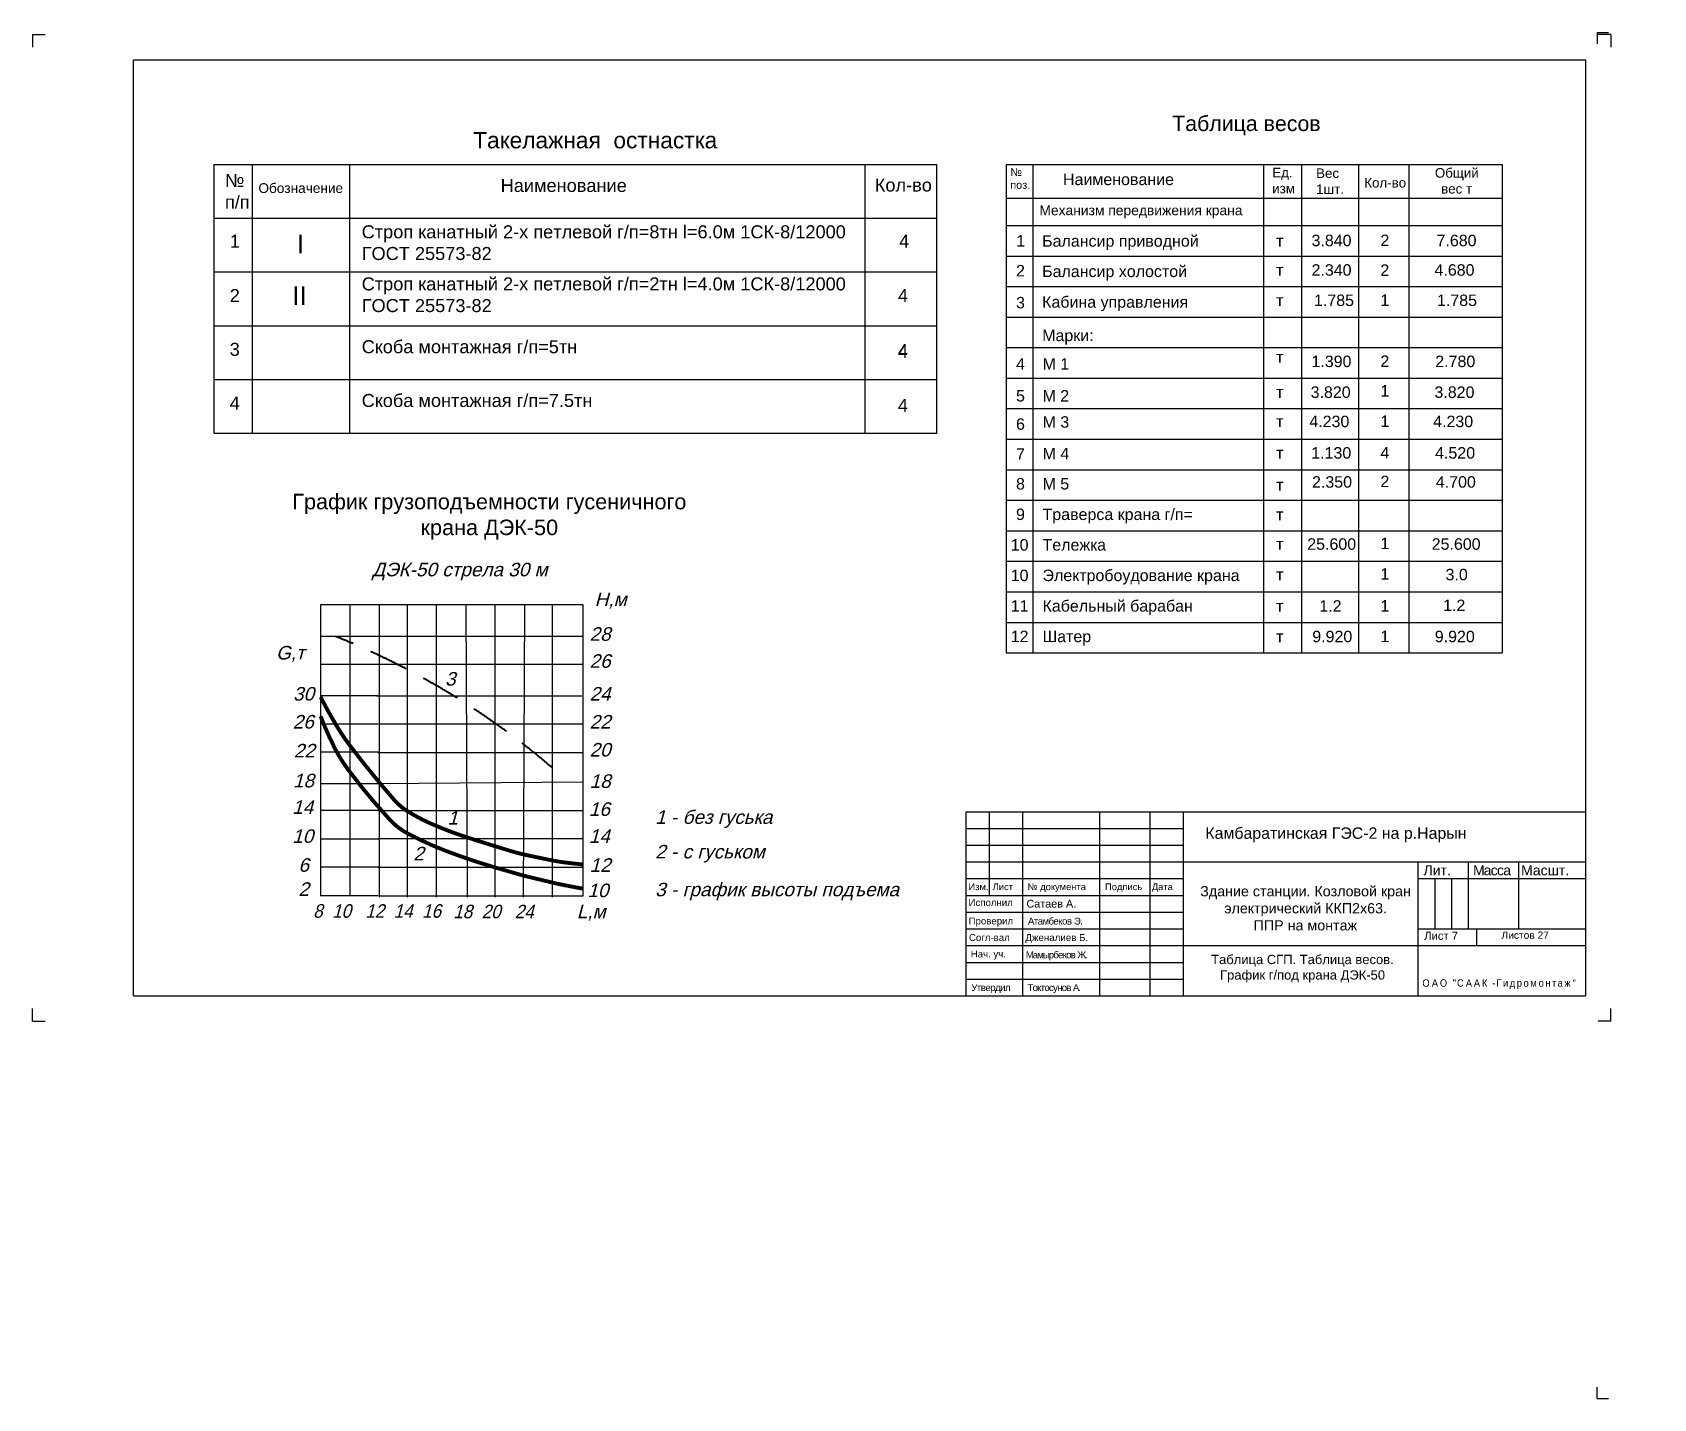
# Model space of a CAD drawing. Header units: millimetres. Extents: x 155577 to 993706, y -295114 to -113927.
# Drawn here: x 347573 to 399923, y -295114 to -251009 of the extents above; entities that cross this region are included whole.
import ezdxf

# ---------------------------------------------------------------- set-up
doc = ezdxf.new("R2010")
doc.units = ezdxf.units.MM
doc.linetypes.add('штриховая', pattern=[19.05, 12.7, -6.35])
doc.styles.add('rom', font='times.ttf')
doc.styles.get("Standard").update_dxf_attribs({"font": 'arial.ttf'})

# ---------------------------------------------------------------- blocks, each defined once
blk = doc.blocks.new('А4 альбом')
at = {"color": 4}
for p, q in [((367003, -112676), (367374, -112676)), ((367003, -112676), (367003, -113047)), ((413335, -112676), (412964, -112676)), ((413335, -112676), (412964, -112676)), ((413335, -112676), (413335, -113047)), ((413335, -112676), (413335, -113047)), ((367003, -141634), (367003, -141262)), ((413335, -141634), (413335, -141262)), ((367003, -141634), (367374, -141634)), ((413335, -141634), (412964, -141634))]:
    blk.add_line(p, q, dxfattribs=at)
for p, q in [((369973, -140891), (369973, -113419)), ((369973, -113419), (412593, -113419)), ((412593, -113419), (412593, -140891)), ((369973, -140891), (412593, -140891))]:
    blk.add_line(p, q)
blk = doc.blocks.new('GZ')
for p, q in [((22.801365, 23.424658), (8.750339, 23.424658)), ((8.750339, 23.424658), (8.750339, 3.287671)), ((10.685511, 23.424658), (10.685511, 3.287671)), ((12.70482, 3.287671), (12.70482, 23.424658)), ((14.724129, 23.424658), (14.808267, 3.287671)), ((16.743438, 3.287671), (16.743438, 23.424658)), ((18.762747, 23.424658), (18.678609, 3.287671)), ((20.697918, 3.287671), (20.697918, 23.424658)), ((22.801365, 3.390411), (22.801365, 23.424658)), ((8.666201, 21.267123), (22.801365, 21.267123)), ((22.801365, 19.315068), (8.666201, 19.315068)), ((8.582064, 17.157534), (22.717227, 17.157534)), ((22.801365, 15.205479), (8.750339, 15.205479)), ((8.666201, 13.253425), (22.801365, 13.253425)), ((22.801365, 11.19863), (8.666201, 11.09589)), ((8.666201, 9.246575), (22.801365, 9.246575)), ((22.801365, 7.294521), (8.666201, 7.294521)), ((8.666201, 5.342466), (22.801365, 5.342466)), ((8.750339, 3.390411), (22.801365, 3.390411))]:
    blk.add_line(p, q)
blk = doc.blocks.new('A4')
at = {"color": 4}
for p, q in [((839180.34, -1943.12), (839180.34, -1945.62)), ((839180.34, -1943.12), (839182.84, -1943.12)), ((839390.34, -1943.12), (839387.84, -1943.12)), ((839390.34, -1943.12), (839390.34, -1945.62)), ((839180.34, -2240.12), (839180.34, -2237.62)), ((839390.34, -2240.12), (839390.34, -2237.62)), ((839180.34, -2240.12), (839182.84, -2240.12)), ((839390.34, -2240.12), (839387.84, -2240.12))]:
    blk.add_line(p, q, dxfattribs=at)
for p, q in [((839200.34, -1948.12), (839200.34, -2235.12)), ((839200.34, -1948.12), (839385.34, -1948.12)), ((839385.34, -1948.12), (839385.34, -2235.12)), ((839385.34, -2235.12), (839200.34, -2235.12))]:
    blk.add_line(p, q)

msp = doc.modelspace()

# ---------------------------------------------------------------- linework, layer by layer
for p, q in [((353427.632, -255270.491), (353427.632, -263949.108)), ((353427.632, -255270.491), (376775.613, -255270.491)), ((354666.78, -255270.491), (354666.78, -263949.108)), ((357814.938, -255270.491), (357814.938, -263949.108)), ((374467.366, -260477.661), (374467.366, -255290.431)), ((376775.613, -260532.66), (376775.613, -255270.491)), ((379016.862, -255270.491), (395032.862, -255270.491)), ((379016.862, -255270.491), (379016.862, -271040.091)), ((379879.262, -255270.491), (379879.262, -271040.091)), ((387322.305, -255270.491), (387322.305, -271040.091)), ((388554.305, -255270.491), (388554.305, -271040.091)), ((390399.385, -255270.491), (390399.385, -271040.091)), ((392024.036, -255270.491), (392024.036, -271040.091)), ((395032.862, -255270.491), (395032.862, -271040.091)), ((379016.862, -256357.245), (395032.862, -256357.245)), ((353427.632, -257006.215), (376775.613, -257006.215)), ((353427.632, -257006.215), (376775.613, -257006.215)), ((379016.862, -257241.691), (395032.862, -257241.691)), ((379016.862, -258227.291), (395032.862, -258227.291)), ((353427.632, -258741.938), (376775.613, -258741.938)), ((357143.463, -258741.938), (376775.613, -258741.938)), ((379016.862, -259212.891), (395032.862, -259212.891)), ((353427.632, -260477.661), (376775.613, -260477.661)), ((353427.632, -260477.661), (376775.613, -260477.661)), ((353427.632, -260477.661), (376775.613, -260477.661)), ((353427.632, -260477.661), (376775.613, -260477.661)), ((353427.632, -260477.661), (376775.613, -260477.661)), ((357143.463, -260477.661), (376775.613, -260477.661)), ((357143.463, -260477.661), (376775.613, -260477.661)), ((374467.366, -263949.108), (374467.366, -260477.661)), ((376775.613, -263949.108), (376775.613, -260477.661)), ((379016.862, -260198.491), (395032.862, -260198.491)), ((379016.862, -261184.091), (395032.862, -261184.091)), ((353427.632, -262213.385), (376775.613, -262213.385)), ((353427.632, -262213.385), (376775.613, -262213.385)), ((353427.632, -262213.385), (376775.613, -262213.385)), ((357143.463, -262213.385), (376775.613, -262213.385)), ((379016.862, -262169.691), (395032.862, -262169.691)), ((379016.862, -263155.291), (395032.862, -263155.291)), ((353427.632, -263949.108), (376775.613, -263949.108)), ((379016.862, -264140.891), (395032.862, -264140.891)), ((379016.862, -265126.491), (395032.862, -265126.491)), ((379016.862, -266112.091), (395032.862, -266112.091)), ((379016.862, -266112.091), (395032.862, -266112.091)), ((379016.862, -267097.691), (395032.862, -267097.691)), ((379016.862, -267097.691), (395032.862, -267097.691)), ((379016.862, -267097.691), (395032.862, -267097.691)), ((379016.862, -268083.291), (395032.862, -268083.291)), ((379016.862, -269068.891), (395032.862, -269068.891)), ((379016.862, -269068.891), (395032.862, -269068.891)), ((358755.934, -269483.789), (356880.047, -269483.789)), ((356880.047, -269502.402), (356880.047, -278889.466)), ((357825.066, -269502.402), (357825.066, -278889.466)), ((379016.862, -270054.491), (395032.862, -270054.491)), ((379016.862, -270054.491), (395032.862, -270054.491)), ((379016.862, -270054.491), (395032.862, -270054.491)), ((379016.862, -270054.491), (395032.862, -270054.491)), ((379016.862, -270054.491), (395032.862, -270054.491)), ((379016.862, -270054.491), (395032.862, -270054.491)), ((358786.419, -270507.494), (356910.531, -270507.494)), ((379016.862, -271040.091), (395032.862, -271040.091)), ((379016.862, -271040.091), (395032.862, -271040.091)), ((379016.862, -271040.091), (395032.862, -271040.091)), ((379016.862, -271040.091), (395032.862, -271040.091)), ((358786.419, -271419.522), (356910.531, -271419.522)), ((358740.692, -272424.614), (356864.804, -272424.614)), ((358740.692, -273336.642), (356864.804, -273336.642)), ((358786.419, -274249.44), (356910.531, -274249.44)), ((358771.806, -275266.515), (356895.919, -275266.515)), ((358786.419, -276123), (356910.531, -276123)), ((377721.305, -282112.511), (377721.305, -276166.571)), ((377721.305, -276166.571), (397721.285, -276166.571)), ((378478.061, -278869.271), (378478.061, -276166.571)), ((379559.141, -282112.511), (379559.141, -276166.571)), ((382045.625, -282112.511), (382045.625, -276166.571)), ((383667.245, -282112.511), (383667.245, -276166.571)), ((384748.325, -282112.511), (384748.325, -276166.571)), ((397721.285, -276166.571), (397721.285, -282112.511)), ((377721.305, -276707.111), (384748.325, -276707.111)), ((358771.806, -277050.858), (356895.919, -277050.858)), ((377721.305, -277247.651), (384748.325, -277247.651)), ((358771.806, -277960.873), (356895.919, -277960.873)), ((377721.305, -277788.191), (397721.285, -277788.191)), ((377721.305, -277788.191), (397721.285, -277788.191)), ((392315.885, -277788.191), (392315.885, -282112.511)), ((393937.505, -277788.191), (393937.505, -279950.351)), ((395559.125, -277788.191), (395559.125, -279950.351)), ((377721.305, -278328.731), (384748.325, -278328.731)), ((392315.885, -278328.731), (397721.285, -278328.731)), ((392856.425, -278328.731), (392856.425, -279950.351)), ((393396.965, -278328.731), (393396.965, -279950.351)), ((356865.434, -278871.623), (358741.322, -278871.623)), ((377721.305, -278869.271), (384748.325, -278869.271)), ((377721.305, -278869.271), (384748.325, -278869.271)), ((377721.305, -279409.811), (384748.325, -279409.811)), ((377721.305, -279409.811), (384748.325, -279409.811)), ((377721.305, -279950.351), (384748.325, -279950.351)), ((392315.885, -279950.351), (397721.285, -279950.351)), ((394203.989, -279950.351), (394203.989, -280490.891)), ((377721.305, -280490.891), (397721.285, -280490.891)), ((377721.305, -281031.431), (384748.325, -281031.431)), ((377721.305, -281031.431), (384748.325, -281031.431)), ((377721.305, -281571.971), (384748.325, -281571.971))]:
    msp.add_line(p, q)
at = {"lineweight": 40, "const_width": 125}
for points in [[(356880.047, -272466.738, 0.017291), (357419.955, -273435.123, 0.026588), (357825.066, -274031.933, 0.017307), (359261.68, -275793.547, 0.072719), (359675.105, -276146.658, 0.036913), (360430.686, -276547.64, 0.025228), (361599.567, -276992.502, 0.004824), (363021.961, -277438.065, 0.017135), (363427.637, -277545.832, 0.00525), (363631.132, -277590.246, 0.001453), (364368.421, -277740.835, 0.016837), (364717.71, -277798.96, 0.009303), (365354.412, -277870.972)], [(356880.047, -273088.441, 0.027582), (357351.21, -274144.123, 0.041623), (357757.325, -274794.586, 0.026617), (359129.05, -276441.29, 0.083238), (359675.105, -276862.411, 0.029844), (360852.459, -277404.041, 0.02222), (362500.138, -277963.019, 0.000693), (363345.007, -278207.107, 0.007374), (363424.784, -278228.767, 0.003368), (363527.595, -278254.323, 0.000413), (364368.421, -278456.588, 0.009949), (364708.522, -278530.982, 0.005271), (365354.412, -278651.793)]]:
    msp.add_lwpolyline(points, format="xyb", dxfattribs=at)
at = {"linetype": 'штриховая', "lineweight": 40, "ltscale": 100}
msp.add_arc((348021.823, -293819.788), 25113.796, 49.3904232, 68.1661784, dxfattribs=at)

# ---------------------------------------------------------------- block references
for name, p, xscale, yscale, zscale in [('А4 альбом', (-56130.712, -127132.238), 1.100000000005821, 1.100000000005821, 1.1), ('GZ', (354666.272, -280467.3), 468.75, 468.75, 468.75)]:
    msp.add_blockref(name, p, dxfattribs=dict(xscale=xscale, yscale=yscale, zscale=zscale))
at = {"color": 4, "xscale": 148.5, "yscale": 148.5, "zscale": 148.5}
msp.add_blockref('A4', (-124220179.036, 37544.886), dxfattribs=at)

# ---------------------------------------------------------------- texts
at = {"oblique": 15}
for s, p in [('ДЭК-50 стрела 30 м', (358542.208, -268568.763)), ('H,м', (365727.226, -269529.219)), ('28', (365563.595, -270650.06)), ('G,т', (355438.496, -271252.751)), ('26', (365563.595, -271521.926)), ('3', (360897.578, -272096.983)), ('30', (355986.863, -272579.861)), ('24', (365563.595, -272579.888)), ('26', (355977.718, -273482.267)), ('22', (365563.595, -273483.194)), ('22', (356012.611, -274416.345)), ('20', (365563.595, -274386.5)), ('18', (355986.863, -275381.706)), ('18', (365565.695, -275398.559)), ('14', (355961.116, -276236.01)), ('16', (365539.948, -276301.881)), ('1', (360974.476, -276583.472)), ('1 - без гуська', (367681.65, -276560.098)), ('10', (355961.116, -277174.606)), ('14', (365539.948, -277173.747)), ('2', (359874.27, -277739.202)), ('2 - с гуськом', (367681.65, -277676.908)), ('6', (356162.278, -278107.849)), ('12', (365565.695, -278108.493)), ('2', (356162.278, -278884.113)), ('10', (365493.264, -278926.001)), ('3 - график высоты подъема', (367681.65, -278898.116)), ('L,м', (365149.736, -279606.919))]:
    msp.add_text(s, height=437.5, dxfattribs=at).set_placement(p)
at = {"oblique": 15, "width": 0.9}
for s, p in [('8  10   12  14  16 ', (356637.501, -279590.94)), ('18  20   24', (361161.411, -279608.16))]:
    msp.add_text(s, height=437.5, dxfattribs=at).set_placement(p)
at = {"lineweight": 40, "attachment_point": 1}
for s, insert, char_height, width in [('Таблица весов', (384379, -253700.107), 492.8, 7236.30002), ('Такелажная  остнастка', (361804.977, -254225.27), 525, 13125.16708), ('\\pi384.13;График грузоподъемности гусеничного \\P\\pi4525.7;крана ДЭК-50', (355581.479, -265904.998), 500, 13414.57681)]:
    msp.add_mtext(s, dxfattribs=dict(at, insert=insert, char_height=char_height, width=width))
at = {"attachment_point": 1}
for s, insert, char_height, width in [('{\\H0.67641x;№\\Pпоз.} ', (379152.332, -255390.406), 369.6, 688.38424), ('Ед.\\Pизм', (387608.982, -255379.875), 308, 697.22369), ('Вес\\P1шт.', (389025.984, -255400.235), 308, 697.22369), ('\\pi370.8;Общий \\P\\pi572.39;вес т', (392490.746, -255388.706), 308, 2108.06827), ('Обозначение', (354869.882, -255876.894), 315, 3110.59713), ('Наименование', (362693.545, -255739.482), 420, 6071.6985), ('Кол-во', (374774.728, -255726.002), 420, 6071.6985), ('Наименование', (380852.218, -255568.437), 369.6, 4441.30651), ('Кол-во', (390580.541, -255708.235), 308, 697.22369), ('Механизм передвижения крана', (380089.172, -256591.23), 320, 6883.83977), ('Строп канатный 2-х петлевой г/п=8тн l=6.0м 1СК-8/12000 ГОСТ 25573-82 ', (358205.696, -257235.946), 420, 16202.08304), ('1', (379342.68, -257551.259), 369.6, 291.87108), ('Балансир приводной ', (380178.342, -257556.317), 369.6, 6427.2573), ('3.840', (388878.216, -257540.534), 369.6, 291.87108), ('2', (391101.922, -257536.778), 369.6, 291.87108), ('7.680', (392914.499, -257540.534), 369.6, 291.87108), ('т', (387735.902, -257553.368), 369.6, 291.87108), ('т', (387735.902, -257556.317), 369.6, 291.87108), ('2', (379335.278, -258516.33), 369.6, 291.87108), ('Балансир холостой ', (380178.342, -258536.859), 369.6, 4795.51976), ('т', (387735.902, -258492.976), 369.6, 291.87108), ('т', (387735.902, -258495.925), 369.6, 291.87108), ('2.340', (388878.216, -258492.976), 369.6, 291.87108), ('2', (391101.922, -258498.866), 369.6, 291.87108), ('4.680', (392848.328, -258492.976), 369.6, 291.87108), ('Строп канатный 2-х петлевой г/п=2тн l=4.0м 1СК-8/12000 ГОСТ 25573-82 ', (358205.696, -258917.414), 420, 16202.08304), ('3', (379335.278, -259547.257), 369.6, 291.87108), ('Кабина управления', (380178.342, -259526.097), 369.6, 6270.22029), ('т', (387735.902, -259472.145), 369.6, 291.87108), ('1.785', (388957.691, -259472.145), 369.6, 291.87108), ('1', (391101.922, -259466.321), 369.6, 291.87108), ('1.785', (392929.276, -259472.145), 369.6, 291.87108), ('Марки:', (380180.375, -260605.819), 369.6, 8308.56415), ('Скоба монтажная г/п=5тн ', (358205.696, -260945.248), 420, 16202.08304), ('4', (379335.278, -261526.008), 369.6, 291.87108), ('М 1', (380191.471, -261526.008), 369.6, 1466.67742), ('т', (387735.902, -261299.775), 369.6, 291.87108), ('1.390', (388875.058, -261443.345), 369.6, 291.87108), ('2', (391101.922, -261437.521), 369.6, 291.87108), ('2.780', (392873.789, -261443.345), 369.6, 291.87108), ('Скоба монтажная г/п=7.5тн ', (358205.696, -262680.971), 420, 16202.08304), ('5', (379335.278, -262556.047), 369.6, 291.87108), ('М 2', (380191.471, -262556.047), 369.6, 1466.67742), ('т', (387735.902, -262437.423), 369.6, 291.87108), ('3.820', (388849.03, -262437.423), 369.6, 291.87108), ('1', (391101.922, -262394.406), 369.6, 291.87108), ('3.820', (392847.761, -262437.423), 369.6, 291.87108), ('6', (379335.278, -263468.013), 369.6, 291.87108), ('М 3', (380191.471, -263399.838), 369.6, 1466.67742), ('т', (387735.902, -263381.987), 369.6, 291.87108), ('4.230', (388806.784, -263381.987), 369.6, 291.87108), ('1', (391101.922, -263375.932), 369.6, 291.87108), ('4.230', (392805.514, -263381.987), 369.6, 291.87108), ('7', (379335.278, -264436.542), 369.6, 291.87108), ('М 4', (380191.471, -264423.182), 369.6, 1466.67742), ('т', (387735.902, -264397.317), 369.6, 291.87108), ('1.130', (388868.918, -264397.317), 369.6, 291.87108), ('4', (391101.922, -264394.141), 369.6, 291.87108), ('4.520', (392867.649, -264397.317), 369.6, 291.87108), ('8', (379335.278, -265395.724), 369.6, 291.87108), ('М 5', (380191.471, -265395.724), 369.6, 1466.67742), ('2.350', (388893.438, -265336.335), 369.6, 291.87108), ('2', (391101.922, -265319.235), 369.6, 291.87108), ('4.700', (392892.168, -265336.335), 369.6, 291.87108), ('т', (387735.902, -265430.831), 369.6, 291.87108), ('9', (379335.278, -266381.324), 369.6, 291.87108), ('Траверса крана г/п=', (380191.471, -266381.324), 369.6, 5488.718), ('т', (387735.902, -266388.576), 369.6, 291.87108), ('10', (379164.754, -267366.924), 369.6, 291.87108), ('Тележка', (380191.471, -267366.924), 369.6, 6897.65268), ('т', (387735.902, -267340.697), 369.6, 291.87108), ('25.600', (388738.838, -267340.697), 369.6, 291.87108), ('1', (391101.922, -267320.126), 369.6, 291.87108), ('25.600', (392758.504, -267340.697), 369.6, 291.87108), ('10', (379164.754, -268352.524), 369.6, 291.87108), ('Электробоудование крана', (380191.471, -268352.524), 369.6, 6897.65268), ('т', (387735.902, -268326.297), 369.6, 291.87108), ('1', (391101.922, -268305.726), 369.6, 291.87108), ('3.0', (393205.39, -268326.297), 369.6, 291.87108), ('11', (379164.754, -269338.124), 369.6, 291.87108), ('Кабельный барабан', (380191.471, -269338.124), 369.6, 6897.65268), ('т', (387735.902, -269340.881), 369.6, 291.87108), ('1.2', (389128.791, -269340.881), 369.6, 291.87108), ('1', (391101.922, -269336.298), 369.6, 291.87108), ('1.2', (393126.027, -269320.253), 369.6, 291.87108), ('12', (379164.754, -270323.724), 369.6, 291.87108), ('Шатер', (380191.471, -270323.724), 369.6, 6897.65268), ('т', (387735.902, -270326.481), 369.6, 291.87108), ('9.920', (388901.654, -270326.481), 369.6, 291.87108), ('1', (391101.922, -270321.898), 369.6, 291.87108), ('9.920', (392857.589, -270326.481), 369.6, 291.87108), ('Камбаратинская ГЭС-2 на р.Нарын', (385449.307, -276674.704), 367.5672, 12733.9964), ('{\\H1.5x;Лит.}', (392493.242, -277895.26), 216.216, 1007.23318), ('{\\H1.5x;\\T0.9;Масса}', (394095.33, -277895.26), 216.216, 1007.23318), ('{\\H1.5x;Масшт.}', (395646.339, -277895.26), 216.216, 1007.23318), ('Изм.', (377799.653, -278482.399), 216.216, 2541.18786), ('Лист', (378581.508, -278482.399), 216.216, 2541.18786), ('{\\fArial|b0|i0|c204|p34;№ документа}', (379709.016, -278482.399), 216.216, 2541.18786), ('Подпись ', (382209.429, -278482.399), 216.216, 1313.58627), ('Дата', (383721.031, -278482.399), 216.216, 599.30808), ('Исполнил', (377802.187, -278989.192), 222.75, 1269.67192), ('Сатаев А.', (379671.931, -279011.759), 250, 2184.45355), ('\\pi112.54;Здание станции. Козловой кран \\P\\pi889.14;электрический ККП2х63.\\P\\pi1838.2;ППР на монтаж', (385170.798, -278569.437), 330, 6982.87232), ('Проверил', (377804.711, -279583.657), 222.75, 1269.67192), ('{\\T0.9;Атамбеков Э}.', (379720.207, -279586.61), 222.75, 2343.21832), ('Лист 7', (392517.588, -280043.48), 259.4592, 1780.78844), ('Листов 27', (395012.407, -280035.014), 235.872, 1618.89858), ('Согл-вал', (377816.084, -280118.13), 222.75, 1269.67192), ('Дженалиев Б.', (379637.91, -280118.487), 225, 2074.74154), ('Нач. уч.', (377873.239, -280649.617), 222.75, 1716.14349), ('{\\T0.85;Мамырбеков Ж\\T0.75;.}', (379653.584, -280674.632), 222.75, 2563.54863), ('\\pi605.64;Таблица СГП. Таблица весов. \\P\\pi893.15;График г/под крана ДЭК-50', (385030.932, -280787.53), 300, 7060.86222), ('{\\T0.9;Утвердил}', (377892.031, -281735), 222.75, 1269.67192), ('{\\T0.85;Токтосунов А.}', (379707.371, -281735), 222.75, 2626.17762)]:
    msp.add_mtext(s, dxfattribs=dict(at, insert=insert, char_height=char_height, width=width))
at = {"ltscale": 2, "attachment_point": 1}
for s, insert, char_height, width in [('№ п/п', (353790.167, -255576.107), 420, 581.10114), ('{\\fArial|b0|i0|c204|p34;2}', (353943.928, -259293.578), 420, 59.07159), ('II', (355965.041, -259203.427), 600, 689.36609), ('{\\fArial|b0|i0|c204|p34;4}', (375521.153, -259293.578), 420, 59.07159), ('3', (353943.928, -261029.301), 420, 59.07159), ('{\\fArial|b0|i0|c204|p34;4}', (375521.153, -261071.523), 420, 59.07159), ('{\\fArial|b0|i0|c204|p34;4}', (375521.153, -261102.457), 420, 59.07159), ('4', (353943.928, -262765.024), 420, 59.07159), ('{\\fArial|b0|i0|c204|p34;4}', (375521.153, -262838.18), 420, 59.07159)]:
    msp.add_mtext(s, dxfattribs=dict(at, insert=insert, char_height=char_height, width=width))
for s, insert, char_height in [('{\\fArial|b0|i0|c204|p34;1}', (353949.972, -257535.418), 420), ('I', (356109.965, -257535.418), 600), ('{\\fArial|b0|i0|c204|p34;4}', (375561.767, -257535.418), 420)]:
    msp.add_mtext(s, dxfattribs=dict(at, insert=insert, char_height=char_height))
at = {"linetype": 'Continuous', "insert": (394950.215, -281733.897), "char_height": 355.811919, "width": 5092.95781, "attachment_point": 5, "style": 'rom'}
msp.add_mtext('{\\fArial|b0|i0|c204|p34;\\H0.6733x;\\W0.9;\\T1.3;ОАО "СААК \\fArial|b0|i0|c0|p34;-\\fArial|b0|i0|c204|p34;Гидромонтаж\\fArial|b0|i0|c0|p34;"\\Fsimplex|c0;\\H1.485x;\\Q12;\\T1; }', dxfattribs=at)

doc.saveas('drawing.dxf')
